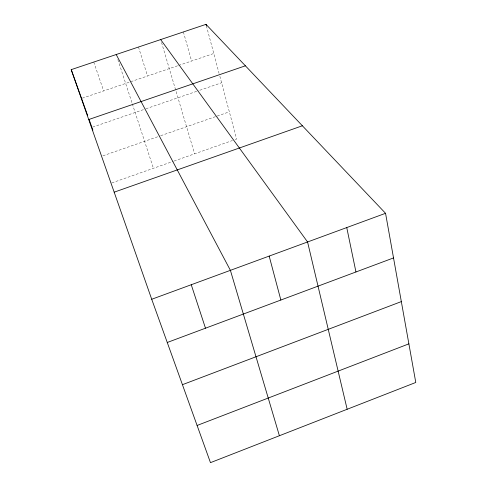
<?xml version="1.0" encoding="UTF-8"?>
<svg xmlns="http://www.w3.org/2000/svg" width="487" height="487" viewBox="0 0 487 487"><rect width="100%" height="100%" fill="white"/><g stroke="black" fill="none" stroke-linecap="round" stroke-linejoin="round"><path stroke-width="0.37" stroke-dasharray="2.44 1.83" d="M111.809 182.929L173.354 161.288M174.066 161.039L232.421 140.524M235.215 139.544L236.609 139.051L219.844 76.234M102.897 155.822L160.016 135.952M160.716 135.703L229.34 111.833M92.603 127.125L145.169 109.045M145.887 108.796L198.416 90.728M199.828 90.241L221.585 82.76M82.254 98.21L177.925 65.678M178.644 65.435L213.769 53.491M93.766 62.068L103.658 90.929M117.848 59.591L132.099 103.141M132.33 103.859L153.423 168.301M138.491 47.038L147.531 76.015M161.532 42.485L194.605 153.819M183.392 31.947L191.592 61.033M206.385 25.805L219.065 73.336"/><path stroke-width="0.73" d="M197.101 425.461L408.879 343.859M182.436 384.681L401.331 301.599M167.26 342.483L393.526 257.933M151.719 299.268L385.552 213.306L415.782 382.465L210.469 462.65L151.719 299.268L71.218 69.641L205.995 24.35L385.552 213.306M114.177 192.176L302.372 125.774M88.713 119.534L245.393 65.812M160.667 39.581L307.571 241.972L347.158 409.269M116.192 54.532L230.4 270.34L279.398 435.731M71.218 69.641L81.542 98.447M81.792 99.147L86.522 112.345M86.771 113.039L87.538 115.188M89.078 119.485L91.903 127.363M92.153 128.057L92.889 130.126M191.251 284.737L205.484 328.201M205.995 24.35L206.385 25.805M269.171 256.089L280.859 300.035M346.75 227.569L355.954 271.971"/></g></svg>
